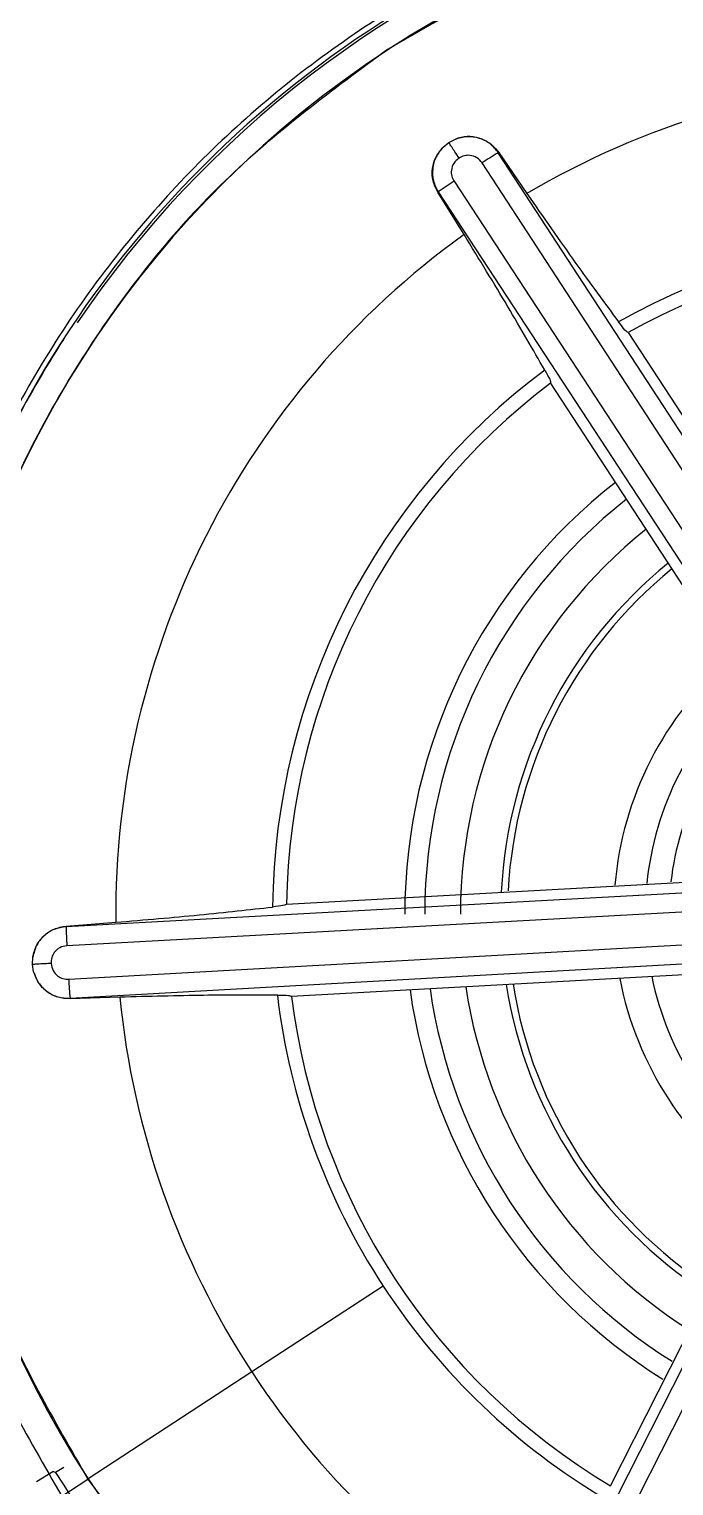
# Model space of a CAD drawing. Extents: x 943 to 1030, y 781 to 934.
# Drawn here: x 997.682 to 998.082, y 855.602 to 856.506 of the extents above; entities that cross this region are included whole.
import ezdxf

# ---------------------------------------------------------------- set-up
doc = ezdxf.new("R2010")
doc.units = 0
doc.header["$MEASUREMENT"] = 0
doc.layers.add('1', color=4, linetype='Continuous')

# ---------------------------------------------------------------- blocks, each defined once
blk = doc.blocks.new('AIRA')
at = {"layer": '1', "color": 3, "linetype": 'Continuous', "lineweight": 25}
for p, q in [((54.72699, 53.32751), (54.72717, 53.32724)), ((54.76158, 53.26692), (54.76512, 53.26976)), ((54.76512, 53.26976), (54.76916, 53.27187)), ((54.79614, 53.26361), (54.79585, 53.26342)), ((55.0307, 52.90323), (54.79585, 53.26342)), ((54.79614, 53.26361), (54.81363, 53.23809)), ((55.02071, 52.89695), (54.78586, 53.25714)), ((54.76835, 53.2457), (55.00386, 52.88594)), ((54.75858, 53.23907), (54.75829, 53.23888)), ((54.77461, 53.21265), (54.75829, 53.23888)), ((54.75858, 53.23907), (54.99409, 52.87932)), ((54.87645, 53.15189), (55.01207, 52.94419)), ((54.96395, 52.91294), (54.82833, 53.12051)), ((54.95679, 52.80634), (54.52743, 52.78304)), ((54.66432, 52.79709), (54.912, 52.81069)), ((54.95723, 52.79455), (54.52787, 52.77126)), ((54.52741, 52.7834), (54.55825, 52.78578)), ((54.52741, 52.7834), (54.52743, 52.78304)), ((54.52903, 52.75037), (54.95834, 52.77444)), ((54.50658, 52.7596), (54.50677, 52.76416)), ((54.52988, 52.7386), (54.95919, 52.76268)), ((54.50726, 52.75512), (54.50658, 52.7596)), ((54.915, 52.75338), (54.66743, 52.73973)), ((54.52988, 52.7386), (54.5299, 52.73825)), ((54.56078, 52.73927), (54.5299, 52.73825)), ((55.00374, 52.69388), (54.80924, 52.3104)), ((55.01417, 52.68837), (54.81967, 52.30489)), ((54.86552, 52.43597), (54.97758, 52.65727)), ((54.72434, 52.55995), (54.6428, 52.50667)), ((54.6428, 52.50667), (54.54119, 52.44029)), ((54.50909, 52.43871), (54.51913, 52.44493)), ((54.52091, 52.44433), (54.51913, 52.44493)), ((54.52593, 52.44745), (54.52091, 52.44433)), ((54.52472, 52.42952), (54.54092, 52.44011))]:
    blk.add_line(p, q, dxfattribs=at)
for centre, radius, start, end in [((55.07765, 52.79077), 1, 33.15762, 213.15762), ((55.07765, 52.79077), 0.98949, 36.69038, 216.69038), ((55.07765, 52.79077), 0.97197, 36.69038, 216.69038), ((55.07765, 52.79077), 0.90393, 37.03405, 216.69038), ((55.07765, 52.79077), 0.85236, 37.03404, 216.69038), ((55.07765, 52.79077), 0.84843, 83.04958, 196.66577), ((55.07765, 52.79077), 0.84765, 33.15762, 212.80281), ((55.07765, 52.79077), 0.83245, 33.15762, 212.8028), ((55.07765, 52.79077), 0.64081, 33.15762, 123.15762), ((55.07765, 52.79077), 0.65573, 109.04187, 145.95813), ((55.07765, 52.79077), 0.98949, 216.69038, 36.69038), ((55.07765, 52.79077), 0.97197, 216.69038, 36.69038), ((55.07765, 52.79077), 0.65728, 118.41215, 171.42605), ((55.07765, 52.79077), 1, 213.15762, 33.15762), ((55.07765, 52.79077), 0.90393, 217.03405, 36.69038), ((55.07765, 52.79077), 0.64081, 123.15762, 213.15762), ((55.07765, 52.79077), 0.51944, 65.6903, 120.551), ((55.07765, 52.79077), 0.85236, 217.03404, 36.69038), ((54.89217, 53.09912), 0.19045, 120.38169, 123.93111), ((55.07765, 52.79077), 0.84765, 213.15762, 32.80281), ((55.07765, 52.79077), 0.83245, 213.15762, 32.8028), ((54.87036, 53.08485), 0.19047, 122.38425, 125.93335), ((55.07765, 52.79077), 0.51944, 125.69027, 180.551), ((55.07765, 52.79077), 0.42203, 66.83188, 119.3924), ((55.07765, 52.79077), 0.41339, 67.09873, 119.12807), ((55.07765, 52.79077), 0.65713, 147.11295, 152.88705), ((55.07765, 52.79077), 0.42203, 126.83188, 179.3924), ((55.07765, 52.79077), 0.41339, 127.09873, 179.12807), ((55.07765, 52.79077), 0.3399, 127.94621, 180), ((55.07765, 52.79077), 0.32747, 128.12842, 180), ((55.07765, 52.79077), 0.30531, 128.49017, 180), ((55.07765, 52.79077), 0.28028, 128.96797, 177.13545), ((55.07765, 52.79077), 0.2761, 129.05635, 176.97759), ((55.07765, 52.79077), 0.21018, 130.91649, 175.06145), ((55.07765, 52.79077), 0.19052, 131.72279, 174.23339), ((55.07765, 52.79077), 0.17578, 132.44691, 173.4433), ((54.71788, 52.78431), 0.19045, 180.38169, 183.93111), ((55.07765, 52.79077), 0.21018, 190.91649, 235.2054), ((55.07765, 52.79077), 0.19052, 191.72279, 234.38494), ((54.71933, 52.75829), 0.19047, 182.38425, 185.93335), ((55.07765, 52.79077), 0.3399, 187.94621, 238.11834), ((55.07765, 52.79077), 0.32747, 188.12842, 237.9292), ((55.07765, 52.79077), 0.30531, 188.49017, 237.55384), ((55.07765, 52.79077), 0.28028, 188.96797, 237.05841), ((55.07765, 52.79077), 0.2761, 189.05635, 237.10395), ((55.07765, 52.79077), 0.51944, 185.69027, 213.15762), ((55.07765, 52.79077), 0.42203, 186.83187, 213.15762), ((55.07765, 52.79077), 0.41339, 187.0946, 239.12807), ((55.07765, 52.79077), 0.42203, 213.15762, 239.39241), ((55.07765, 52.79077), 0.51944, 213.15762, 240.55111), ((55.07765, 52.79077), 0.65573, 211.89248, 235.95813), ((55.07765, 52.79077), 0.64081, 213.15762, 303.15762)]:
    blk.add_arc(centre, radius, start, end, dxfattribs=at)
for points in [[(56.57374, 52.79077), (56.57127, 52.72549), (56.56633, 52.59494), (56.52659, 52.40245), (56.46389, 52.21661), (56.37698, 52.04059), (56.26798, 51.87741), (56.13857, 51.72986), (55.99102, 51.60046), (55.82784, 51.49142), (55.65182, 51.40462), (55.46598, 51.34154), (55.27349, 51.30325), (55.07765, 51.29041), (54.88182, 51.30325), (54.68933, 51.34154), (54.50349, 51.40462), (54.32747, 51.49142), (54.16429, 51.60046), (54.01674, 51.72986), (53.88734, 51.87741), (53.7783, 52.04059), (53.6915, 52.21661), (53.62842, 52.40245), (53.59013, 52.59494), (53.57729, 52.79077), (53.59013, 52.98661), (53.62842, 53.1791), (53.6915, 53.36494), (53.7783, 53.54095), (53.88734, 53.70414), (54.01674, 53.85169), (54.16429, 53.98109), (54.32747, 54.09013), (54.50349, 54.17693), (54.68933, 54.24001), (54.88182, 54.2783), (55.07765, 54.29114), (55.27349, 54.2783), (55.46598, 54.24001), (55.65182, 54.17693), (55.82784, 54.09013), (55.99102, 53.98109), (56.13857, 53.85169), (56.26798, 53.70414), (56.37698, 53.54095), (56.46389, 53.36494), (56.52659, 53.1791), (56.56633, 52.98661), (56.57127, 52.85605), (56.57374, 52.79077)], [(56.63167, 53.71151), (56.6651, 53.65054), (56.73195, 53.52862), (56.80468, 53.33263), (56.85592, 53.13031), (56.8831, 52.92323), (56.88636, 52.71446), (56.86554, 52.50669), (56.82093, 52.3027), (56.75313, 52.1052), (56.66304, 51.91682), (56.55186, 51.74008), (56.42106, 51.57731), (56.27239, 51.43068), (56.10782, 51.30215), (55.92955, 51.19343), (55.73994, 51.10596), (55.54152, 51.0409), (55.33693, 50.99913), (55.1289, 50.98119), (54.92017, 50.98732), (54.71355, 51.01746), (54.51177, 51.07118), (54.31752, 51.14778), (54.13338, 51.24624), (53.9618, 51.36526), (53.80507, 51.50323), (53.66527, 51.65834), (53.54426, 51.82851), (53.44368, 52.01149), (53.36471, 52.20483), (53.309, 52.40597), (53.27509, 52.61225), (53.27277, 52.75128), (53.27161, 52.8208)], [(55.6306, 53.15203), (55.6049, 53.18687), (55.55349, 53.25656), (55.45241, 53.33948), (55.33845, 53.40231), (55.21406, 53.44136), (55.08453, 53.45549), (54.95471, 53.44406), (54.82963, 53.40752), (54.71407, 53.34728), (54.61249, 53.26566), (54.52878, 53.16579), (54.46616, 53.0515), (54.42707, 52.92721), (54.41287, 52.7976), (54.42463, 52.668), (54.45995, 52.54212), (54.50312, 52.46705), (54.52471, 52.42952)], [(55.61439, 53.14144), (55.58944, 53.17526), (55.53955, 53.24291), (55.44142, 53.32339), (55.3308, 53.38438), (55.21007, 53.42227), (55.08429, 53.43607), (54.95848, 53.42466), (54.83629, 53.39037), (54.76343, 53.34846), (54.72699, 53.32751)], [(54.72699, 53.32751), (54.69317, 53.30256), (54.62552, 53.25266), (54.54504, 53.15454), (54.48404, 53.04392), (54.44615, 52.92319), (54.43236, 52.7974), (54.44377, 52.6716), (54.47806, 52.54941), (54.51997, 52.47654), (54.54092, 52.44011)], [(54.52471, 52.42952), (54.55041, 52.39468), (54.60182, 52.32498), (54.7029, 52.24207), (54.81686, 52.17924), (54.94125, 52.14018), (55.07078, 52.12605), (55.2006, 52.13749), (55.32568, 52.17403), (55.44124, 52.23426), (55.54282, 52.31589), (55.62653, 52.41576), (55.68915, 52.53005), (55.72824, 52.65434), (55.74244, 52.78395), (55.73068, 52.91355), (55.69536, 53.03942), (55.65219, 53.11449), (55.6306, 53.15203)], [(54.54092, 52.44011), (54.56587, 52.40628), (54.61577, 52.33864), (54.71389, 52.25815), (54.82451, 52.19716), (54.94524, 52.15927), (55.07102, 52.14547), (55.19683, 52.15689), (55.31902, 52.19118), (55.39188, 52.23309), (55.42832, 52.25404)]]:
    blk.add_open_spline(points, degree=3, dxfattribs=at)
for points, knots in [([(54.75829, 53.23888), (54.75714, 53.24119), (54.75485, 53.24576), (54.75461, 53.25361), (54.75669, 53.2611), (54.75997, 53.26501), (54.76158, 53.26692)], [0, 0, 0, 0, 0.259516, 0.513528, 0.760807, 1, 1, 1, 1]), ([(54.76158, 53.26693), (54.75995, 53.26497), (54.7567, 53.26106), (54.75472, 53.25358), (54.75506, 53.24584), (54.75741, 53.24133), (54.75858, 53.23907)], [0, 0, 0, 0, 0.250039, 0.500053, 0.750039, 1, 1, 1, 1]), ([(54.77145, 53.26007), (54.77093, 53.26087), (54.76967, 53.26279), (54.7681, 53.2652), (54.76684, 53.26713), (54.76597, 53.26846), (54.76533, 53.26944), (54.76519, 53.26965), (54.76512, 53.26975)], [0, 0, 0, 0, 0.1642057, 0.3920172, 0.5297465, 0.680081, 0.8386904, 1, 1, 1, 1]), ([(54.76916, 53.27187), (54.77161, 53.27258), (54.77652, 53.27401), (54.78419, 53.27287), (54.79123, 53.26951), (54.79448, 53.2656), (54.79614, 53.26361)], [0, 0, 0, 0, 0.243215, 0.488267, 0.739094, 1, 1, 1, 1]), ([(54.79585, 53.26342), (54.79426, 53.2654), (54.79107, 53.26936), (54.78413, 53.27278), (54.77649, 53.27398), (54.7716, 53.27258), (54.76916, 53.27187)], [0, 0, 0, 0, 0.249961, 0.499948, 0.749961, 1, 1, 1, 1]), ([(54.77145, 53.26007), (54.77027, 53.25907), (54.7679, 53.25709), (54.76653, 53.25289), (54.76668, 53.2489), (54.76779, 53.24676), (54.76835, 53.2457)], [0, 0, 0, 0, 0.280906, 0.560271, 0.780588, 1, 1, 1, 1]), ([(54.78586, 53.25714), (54.78485, 53.25832), (54.78283, 53.26067), (54.77862, 53.26198), (54.77465, 53.26175), (54.77253, 53.26063), (54.77145, 53.26007)], [0, 0, 0, 0, 0.282433, 0.561918, 0.778094, 1, 1, 1, 1]), ([(54.81363, 53.23809), (54.82391, 53.22333), (54.845, 53.19304), (54.86188, 53.1702), (54.87053, 53.15848)], [0, 0, 0, 0, 0.4872041, 1, 1, 1, 1]), ([(54.82466, 53.12856), (54.81742, 53.14118), (54.80328, 53.1658), (54.78401, 53.19729), (54.77461, 53.21265)], [0, 0, 0, 0, 0.512285, 1, 1, 1, 1]), ([(54.87643, 53.15188), (54.87597, 53.15207), (54.87504, 53.15244), (54.87203, 53.15647), (54.87053, 53.15848)], [0, 0, 0, 0, 0.499986, 1, 1, 1, 1]), ([(54.82466, 53.12856), (54.8259, 53.12638), (54.82838, 53.12201), (54.82834, 53.12101), (54.82833, 53.12051)], [0, 0, 0, 0, 0.5000134, 1, 1, 1, 1]), ([(54.66432, 52.79706), (54.66392, 52.79675), (54.66314, 52.79613), (54.65814, 52.79554), (54.65565, 52.79525)], [0, 0, 0, 0, 0.499986, 1, 1, 1, 1]), ([(54.55825, 52.78578), (54.57617, 52.7873), (54.61296, 52.79043), (54.64118, 52.79361), (54.65565, 52.79525)], [0, 0, 0, 0, 0.487205, 1, 1, 1, 1]), ([(54.52743, 52.78304), (54.52492, 52.78265), (54.5199, 52.78187), (54.51347, 52.77758), (54.50861, 52.77156), (54.50738, 52.76663), (54.50676, 52.76416)], [0, 0, 0, 0, 0.249961, 0.499948, 0.749961, 1, 1, 1, 1]), ([(54.50677, 52.76416), (54.50737, 52.76663), (54.50859, 52.7716), (54.51341, 52.77767), (54.51984, 52.78209), (54.52485, 52.78295), (54.52741, 52.7834)], [0, 0, 0, 0, 0.243212, 0.488265, 0.739091, 1, 1, 1, 1]), ([(54.52787, 52.77126), (54.52634, 52.77097), (54.5233, 52.7704), (54.52006, 52.7674), (54.51827, 52.76385), (54.51818, 52.76146), (54.51814, 52.76024)], [0, 0, 0, 0, 0.282432, 0.561918, 0.778094, 1, 1, 1, 1]), ([(54.51814, 52.76024), (54.51718, 52.76019), (54.51488, 52.76006), (54.51202, 52.7599), (54.50971, 52.75978), (54.50812, 52.75969), (54.50695, 52.75963), (54.5067, 52.75961), (54.50658, 52.7596)], [0, 0, 0, 0, 0.1642055, 0.392017, 0.5297463, 0.6800808, 0.8386903, 1, 1, 1, 1]), ([(54.51814, 52.76024), (54.5184, 52.75872), (54.51893, 52.75568), (54.52189, 52.75239), (54.52542, 52.75053), (54.52782, 52.75042), (54.52903, 52.75037)], [0, 0, 0, 0, 0.280906, 0.560271, 0.780588, 1, 1, 1, 1]), ([(54.50726, 52.75512), (54.50814, 52.75274), (54.5099, 52.74796), (54.51539, 52.74251), (54.52226, 52.73894), (54.52734, 52.73871), (54.52988, 52.7386)], [0, 0, 0, 0, 0.250039, 0.500053, 0.750039, 1, 1, 1, 1]), ([(54.5299, 52.73825), (54.52732, 52.7384), (54.52222, 52.73871), (54.5153, 52.74242), (54.50985, 52.74797), (54.50811, 52.75277), (54.50726, 52.75512)], [0, 0, 0, 0, 0.259523, 0.51354, 0.7608, 1, 1, 1, 1]), ([(54.65862, 52.74057), (54.64408, 52.7406), (54.61568, 52.74067), (54.57878, 52.73973), (54.56078, 52.73927)], [0, 0, 0, 0, 0.5122812, 1, 1, 1, 1]), ([(54.65862, 52.74057), (54.66113, 52.74055), (54.66616, 52.74051), (54.66701, 52.73998), (54.66743, 52.73972)], [0, 0, 0, 0, 0.500013, 1, 1, 1, 1])]:
    blk.add_open_spline(points, degree=3, knots=knots, dxfattribs=at)

msp = doc.modelspace()

# ---------------------------------------------------------------- block references
at = {"layer": '1'}
msp.add_blockref('AIRA', (943.17747, 803.16576), dxfattribs=at)

doc.saveas('drawing.dxf')
